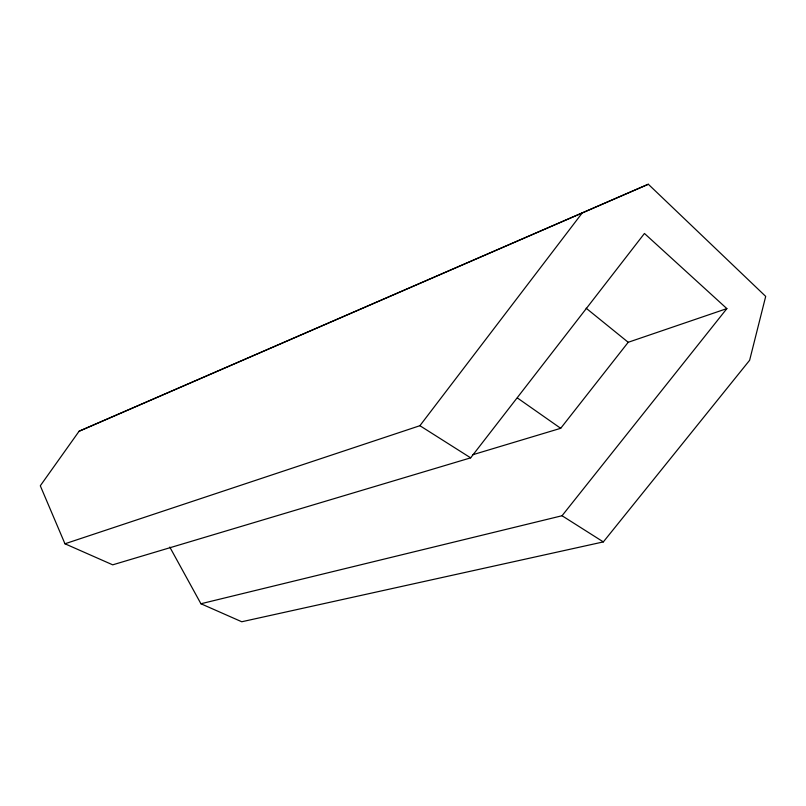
<?xml version="1.0" encoding="UTF-8"?>
<svg xmlns="http://www.w3.org/2000/svg" width="806" height="806" viewBox="0 0 806 806"><rect width="100%" height="100%" fill="white"/><g stroke="black" fill="none" stroke-linecap="round" stroke-linejoin="round"><path stroke-width="1.21" d="M200.926 603.754L241.76 621.758L603.341 541.904L749.63 360.272L765.7 296.396L648.316 184.242L79.099 431.23L40.3 485.776L64.954 543.778L112.709 564.835L470.654 457.848L644.447 233.468L726.871 308.607L562.044 515.739L200.926 603.754L169.794 547.083M64.954 543.778L419.906 425.699L582.466 212.623M472.759 454.735L560.694 428.308L628.206 342.288L726.871 308.607M648.316 184.242L79.099 431.23M419.906 425.699L470.654 457.848M562.044 515.739L603.341 541.904M517.422 397.983L560.694 428.308M586.133 308.204L628.206 342.288"/></g></svg>
